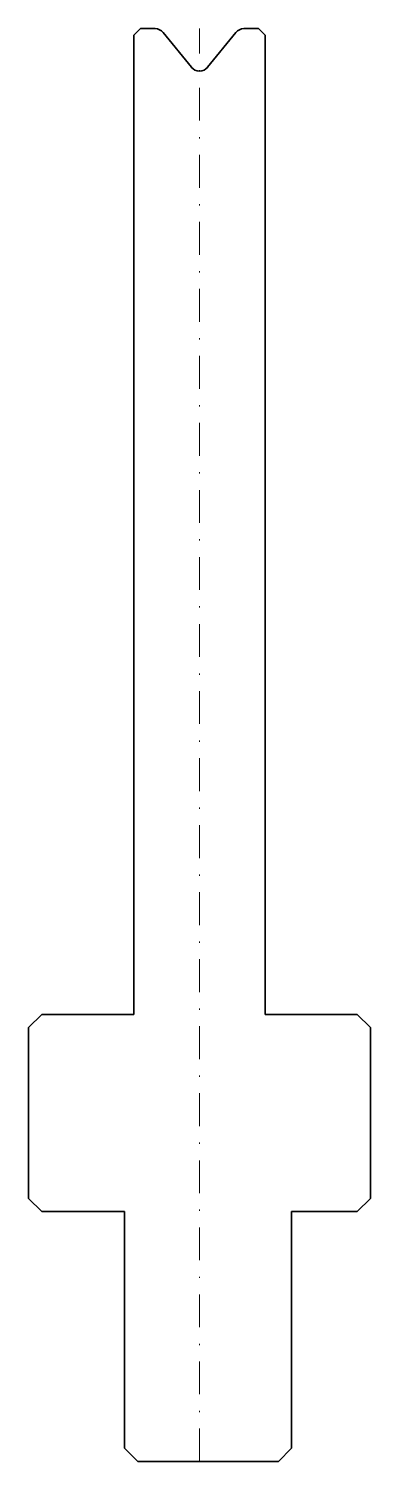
# Model space of a CAD drawing. Header units: millimetres. Extents: x -13 to 13, y -109 to 0.
import ezdxf

# ---------------------------------------------------------------- set-up
doc = ezdxf.new("R2010")
doc.units = ezdxf.units.MM
doc.header["$LTSCALE"] = 5
doc.linetypes.add('AUSGEZOGEN', pattern=[0])
doc.linetypes.add('DASHDOT', pattern=[1, 0.5, -0.25, 0, -0.25])
doc.layers.add('2', color=7, linetype='Continuous')

msp = doc.modelspace()

# ---------------------------------------------------------------- linework, layer by layer
at = {"layer": '2', "color": 7, "linetype": 'DASHDOT', "lineweight": 18}
msp.add_line((0, -109), (0, 0), dxfattribs=at)
at = {"layer": '2', "color": 7, "linetype": 'AUSGEZOGEN', "lineweight": 35}
for p, q in [((-5, -0.5), (-4.5, 0)), ((-5, -75), (-5, -0.5)), ((-4.5, 0), (-3.38, 0)), ((-2.76, -0.3), (-0.62, -2.94)), ((0.62, -2.94), (2.76, -0.3)), ((3.38, 0), (4.5, 0)), ((4.5, 0), (5, -0.5)), ((5, -0.5), (5, -75)), ((-13, -76), (-12, -75)), ((-12, -75), (-5, -75)), ((5, -75), (12, -75)), ((12, -75), (13, -76)), ((-13, -89), (-13, -76)), ((13, -76), (13, -89)), ((-12, -90), (-13, -89)), ((13, -89), (12, -90)), ((-5.7, -90), (-12, -90)), ((-5.7, -108), (-5.7, -90)), ((12, -90), (7, -90)), ((7, -90), (7, -108)), ((-4.7, -109), (-5.7, -108)), ((6, -109), (-4.7, -109)), ((7, -108), (6, -109))]:
    msp.add_line(p, q, dxfattribs=at)
for centre, start, end in [((-3.38, -0.8), 39, 90), ((3.38, -0.8), 90, 141), ((0, -2.43), 219, 321)]:
    msp.add_arc(centre, 0.8, start, end, dxfattribs=at)

doc.saveas('drawing.dxf')
